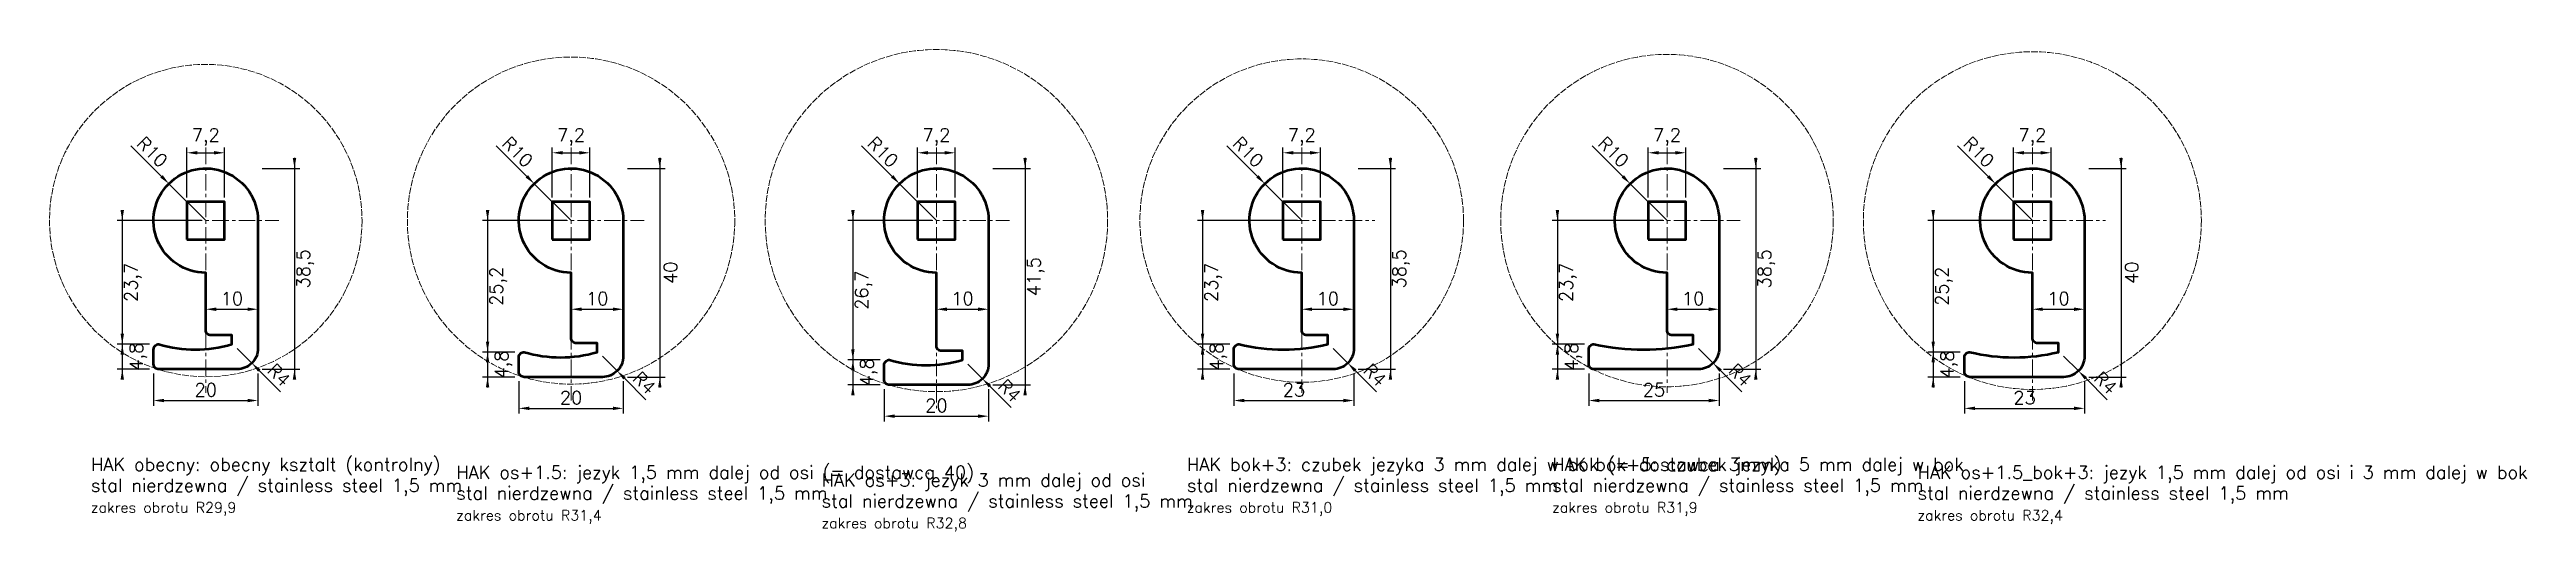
# Model space of a CAD drawing. Header units: millimetres. Extents: x -30 to 445, y -60 to 33.
import ezdxf

# ---------------------------------------------------------------- set-up
doc = ezdxf.new("R2010")
doc.units = ezdxf.units.MM
doc.linetypes.add('CENTER', pattern=[5.08, 3.175, -0.635, 0.635, -0.635])
doc.linetypes.add('DASHED', pattern=[1.524, 1.27, -0.254])
for name, color, linetype, lineweight in [('KONTUR', 7, 'Continuous', 50), ('OPISY', 2, 'Continuous', 18), ('OSIE', 1, 'CENTER', 18), ('OTWOR', 7, 'Continuous', 50), ('WYMIARY', 3, 'Continuous', 18), ('ZAKRES_OBROTU', 8, 'DASHED', 13)]:
    doc.layers.add(name, color=color, linetype=linetype, lineweight=lineweight)
doc.styles.get("Standard").update_dxf_attribs({"font": 'simplex.shx'})
doc.dimstyles.new('HAK', dxfattribs={"dimtxt": 2.5, "dimasz": 2, "dimexe": 1, "dimexo": 0.8, "dimgap": 0.8, "dimtad": 1, "dimdec": 1, "dimtxsty": 'Standard', "dimcen": 2.5, "dimclrd": 3, "dimclre": 3, "dimclrt": 3, "dimazin": 3, "dimtfac": 1, "dimtmove": 0, "dimatfit": 3})

msp = doc.modelspace()

# ---------------------------------------------------------------- linework, layer by layer
at = {"layer": 'KONTUR'}
for points in [[(10, 0), (10, -24.5, -0.414214), (6, -28.5), (-9, -28.5, -0.414214), (-10, -27.5), (-10, -24.7, -0.414214), (-9, -23.7, 0.146714), (5, -23.7), (5, -22), (1, -22, -0.414214), (0, -21), (0, -10, -2.414214)], [(80, 0), (80, -26, -0.414214), (76, -30), (61, -30, -0.414214), (60, -29), (60, -26.2, -0.414214), (61, -25.2, 0.146714), (75, -25.2), (75, -23.5), (71, -23.5, -0.414214), (70, -22.5), (70, -10, -2.414214)], [(150, 0), (150, -27.5, -0.414214), (146, -31.5), (131, -31.5, -0.414214), (130, -30.5), (130, -27.7, -0.414214), (131, -26.7, 0.146714), (145, -26.7), (145, -25), (141, -25, -0.414214), (140, -24), (140, -10, -2.414214)], [(220, 0), (220, -24.5, -0.414214), (216, -28.5), (198, -28.5, -0.414214), (197, -27.5), (197, -24.7, -0.414214), (198, -23.7, 0.120824), (215, -23.7), (215, -22), (211, -22, -0.414214), (210, -21), (210, -10, -2.414214)], [(290, 0), (290, -24.5, -0.414214), (286, -28.5), (266, -28.5, -0.414214), (265, -27.5), (265, -24.7, -0.414214), (266, -23.7, 0.108105), (285, -23.7), (285, -22), (281, -22, -0.414214), (280, -21), (280, -10, -2.414214)], [(360, 0), (360, -26, -0.414214), (356, -30), (338, -30, -0.414214), (337, -29), (337, -26.2, -0.414214), (338, -25.2, 0.120824), (355, -25.2), (355, -23.5), (351, -23.5, -0.414214), (350, -22.5), (350, -10, -2.414214)]]:
    msp.add_lwpolyline(points, format="xyb", close=True, dxfattribs=at)
at = {"layer": 'OSIE'}
for p, q in [((0, 14), (0, -33)), ((70, 14), (70, -34.5)), ((140, 14), (140, -36)), ((210, 14), (210, -33)), ((280, 14), (280, -33)), ((350, 14), (350, -34.5)), ((-14, 0), (14, 0)), ((56, 0), (84, 0)), ((126, 0), (154, 0)), ((193, 0), (224, 0)), ((261, 0), (294, 0)), ((333, 0), (364, 0))]:
    msp.add_line(p, q, dxfattribs=at)
at = {"layer": 'OTWOR'}
for points in [[(-3.6, -3.6), (3.6, -3.6), (3.6, 3.6), (-3.6, 3.6)], [(66.4, -3.6), (73.6, -3.6), (73.6, 3.6), (66.4, 3.6)], [(136.4, -3.6), (143.6, -3.6), (143.6, 3.6), (136.4, 3.6)], [(206.4, -3.6), (213.6, -3.6), (213.6, 3.6), (206.4, 3.6)], [(276.4, -3.6), (283.6, -3.6), (283.6, 3.6), (276.4, 3.6)], [(346.4, -3.6), (353.6, -3.6), (353.6, 3.6), (346.4, 3.6)]]:
    msp.add_lwpolyline(points, close=True, dxfattribs=at)
at = {"layer": 'ZAKRES_OBROTU'}
for centre, radius in [((0, 0), 29.94), ((70, 0), 31.36), ((140, 0), 32.8), ((210, 0), 31), ((280, 0), 31.86), ((350, 0), 32.38)]:
    msp.add_circle(centre, radius, dxfattribs=at)

# ---------------------------------------------------------------- texts
at = {"layer": 'OPISY'}
for s, p in [('HAK obecny: obecny ksztalt (kontrolny)', (-22, -48)), ('HAK os+1.5: jezyk 1,5 mm dalej od osi (= dostawca 40)', (48, -49.5)), ('HAK bok+3: czubek jezyka 3 mm dalej w bok (= dostawca 3mm)', (188, -48)), ('HAK bok+5: czubek jezyka 5 mm dalej w bok', (258, -48)), ('HAK os+1.5_bok+3: jezyk 1,5 mm dalej od osi i 3 mm dalej w bok', (328, -49.5)), ('stal nierdzewna / stainless steel 1,5 mm', (-22, -52)), ('stal nierdzewna / stainless steel 1,5 mm', (48, -53.5)), ('stal nierdzewna / stainless steel 1,5 mm', (118, -55)), ('HAK os+3: jezyk 3 mm dalej od osi', (118, -51)), ('stal nierdzewna / stainless steel 1,5 mm', (188, -52)), ('stal nierdzewna / stainless steel 1,5 mm', (258, -52)), ('stal nierdzewna / stainless steel 1,5 mm', (328, -53.5))]:
    msp.add_text(s, height=2.5, dxfattribs=at).set_placement(p)
at = {"layer": 'ZAKRES_OBROTU'}
for s, p in [('zakres obrotu R29,9', (-22, -56)), ('zakres obrotu R31,4', (48, -57.5)), ('zakres obrotu R31,0', (188, -56)), ('zakres obrotu R31,9', (258, -56)), ('zakres obrotu R32,4', (328, -57.5)), ('zakres obrotu R32,8', (118, -59))]:
    msp.add_text(s, height=2, dxfattribs=at).set_placement(p)

# ---------------------------------------------------------------- dimensions: what is measured, and where the dimension line sits
at = {"layer": 'WYMIARY'}
for center, mpoint in [((0, 0), (-7.07, 7.07)), ((70, 0), (62.93, 7.07)), ((140, 0), (132.93, 7.07)), ((210, 0), (202.93, 7.07)), ((280, 0), (272.93, 7.07)), ((350, 0), (342.93, 7.07)), ((6, -24.5), (8.83, -27.33)), ((76, -26), (78.83, -28.83)), ((146, -27.5), (148.83, -30.33)), ((216, -24.5), (218.83, -27.33)), ((286, -24.5), (288.83, -27.33)), ((356, -26), (358.83, -28.83))]:
    msp.add_radius_dim(center=center, mpoint=mpoint, dimstyle='HAK', dxfattribs=at).render()
for base, p1, p2 in [((-3.6, 13), (-3.6, 3.6), (3.6, 3.6)), ((66.4, 13), (66.4, 3.6), (73.6, 3.6)), ((136.4, 13), (136.4, 3.6), (143.6, 3.6)), ((206.4, 13), (206.4, 3.6), (213.6, 3.6)), ((276.4, 13), (276.4, 3.6), (283.6, 3.6)), ((346.4, 13), (346.4, 3.6), (353.6, 3.6)), ((0, -17), (0, -15), (10, -15)), ((70, -17), (70, -15), (80, -15)), ((140, -17), (140, -15), (150, -15)), ((210, -17), (210, -15), (220, -15)), ((280, -17), (280, -15), (290, -15)), ((350, -17), (350, -15), (360, -15)), ((-10, -34.5), (-10, -28.5), (10, -28.5)), ((60, -36), (60, -30), (80, -30)), ((130, -37.5), (130, -31.5), (150, -31.5)), ((197, -34.5), (197, -28.5), (220, -28.5)), ((265, -34.5), (265, -28.5), (290, -28.5)), ((337, -36), (337, -30), (360, -30))]:
    msp.add_linear_dim(base=base, p1=p1, p2=p2, dimstyle='HAK', dxfattribs=at).render()
for base, p1, p2 in [((17, 10), (10, 10), (10, -28.5)), ((87, 10), (80, 10), (80, -30)), ((157, 10), (150, 10), (150, -31.5)), ((227, 10), (220, 10), (220, -28.5)), ((297, 10), (290, 10), (290, -28.5)), ((367, 10), (360, 10), (360, -30)), ((-16, 0), (0, 0), (-10, -23.7)), ((54, 0), (70, 0), (60, -25.2)), ((124, 0), (140, 0), (130, -26.7)), ((191, 0), (210, 0), (197, -23.7)), ((259, 0), (280, 0), (265, -23.7)), ((331, 0), (350, 0), (337, -25.2)), ((-16, -23.7), (-10, -23.7), (-10, -28.5)), ((54, -25.2), (60, -25.2), (60, -30)), ((191, -23.7), (197, -23.7), (197, -28.5)), ((259, -23.7), (265, -23.7), (265, -28.5)), ((331, -25.2), (337, -25.2), (337, -30)), ((124, -26.7), (130, -26.7), (130, -31.5))]:
    msp.add_linear_dim(base=base, p1=p1, p2=p2, angle=90, dimstyle='HAK', dxfattribs=at).render()

doc.saveas('drawing.dxf')
